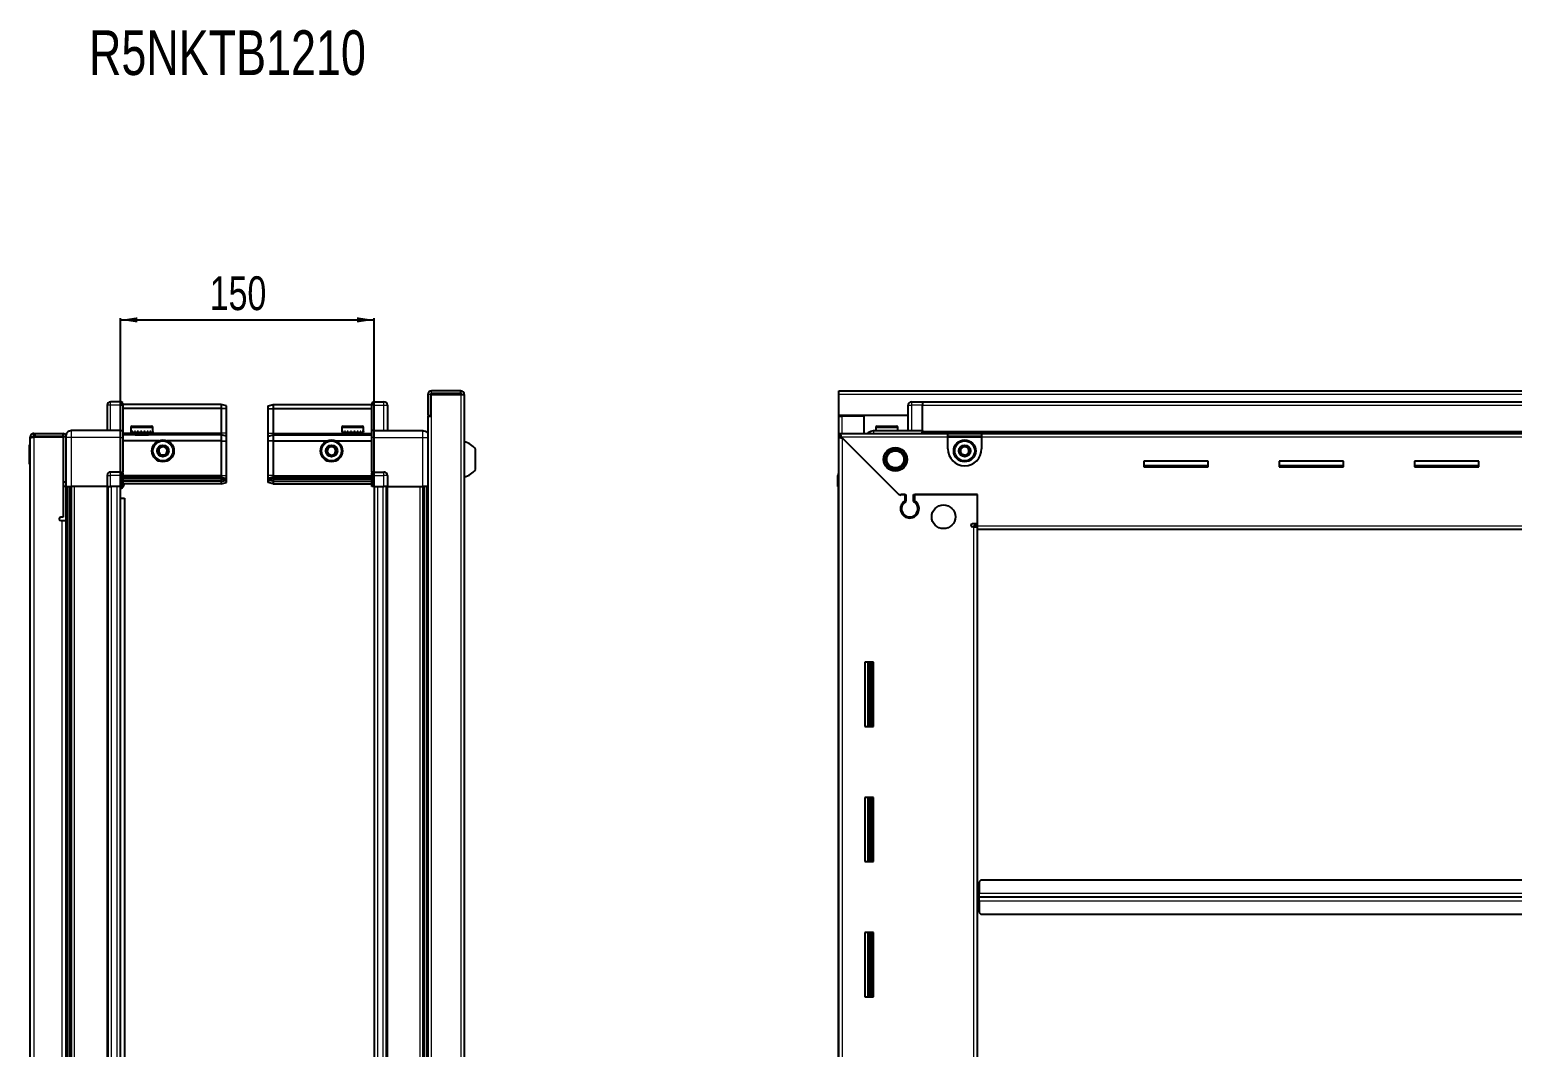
# Model space of a CAD drawing. Header units: millimetres. Extents: x 1315 to 4597, y 105 to 1890.
# Drawn here: x 2843 to 3720, y 1287 to 1890 of the extents above; entities that cross this region are included whole.
import ezdxf

# ---------------------------------------------------------------- set-up
doc = ezdxf.new("R2010")
doc.units = ezdxf.units.MM
doc.layers.add('FORMAT', color=7, linetype='Continuous')
doc.styles.add('SLDTEXTSTYLE0', font='TXT', dxfattribs={"width": 0.75})
doc.dimstyles.new('SLDDIMSTYLE0', dxfattribs={"dimtxt": 20, "dimasz": 10, "dimexe": 0, "dimexo": 0.0625, "dimgap": 5, "dimtad": 2, "dimdec": 1, "dimrnd": 1e-09, "dimzin": 12, "dimdsep": 46, "dimtxsty": 'SLDTEXTSTYLE0', "dimsah": 1, "dimcen": 0.09, "dimadec": 0, "dimazin": 3, "dimtfac": 1, "dimtofl": 0, "dimtmove": 0, "dimatfit": 3, "dimfxl": 0, "dimfrac": 2, "dimtolj": 1, "dimtzin": 12, "dimarcsym": 0})

# ---------------------------------------------------------------- blocks, each defined once
blk = doc.blocks.new('_D_6')
at = {"layer": 'FORMAT'}
for p, q in [((2896.98, 1619.33), (2896.98, 1718.82)), ((3046.98, 1619.33), (3046.98, 1718.82)), ((2896.98, 1717.82), (3046.98, 1717.82))]:
    blk.add_line(p, q, dxfattribs=at)
for points in [[(2896.98, 1717.82), (2906.98, 1716.28), (2906.98, 1719.36)], [(3046.98, 1717.82), (3036.98, 1719.36), (3036.98, 1716.28)]]:
    blk.add_solid(points, dxfattribs=at)
at = {"layer": 'FORMAT', "insert": (2949.81, 1743.6), "char_height": 20, "attachment_point": 1, "style": 'SLDTEXTSTYLE0'}
blk.add_mtext('150', dxfattribs=at)

msp = doc.modelspace()

# ---------------------------------------------------------------- linework, layer by layer
at = {"color": 7, "linetype": 'Continuous', "lineweight": 25}
for p, q in [((3098.23, 1675.82), (3080.93, 1675.82)), ((3098.23, 1674.32), (3098.23, 1675.82)), ((3321.73, 1675.82), (4520.73, 1675.82)), ((3321.73, 1673.72), (3321.73, 1675.82)), ((2889.13, 1667.32), (2889.13, 1652.32)), ((2897.13, 1669.32), (2891.13, 1669.32)), ((2897.13, 1669.32), (2897.46, 1669.32)), ((2897.13, 1669.32), (2897.13, 1667.32)), ((2897.13, 1652.52), (2897.13, 1667.32)), ((2897.13, 1652.52), (2897.13, 1667.32)), ((2898.33, 1668.82), (2897.46, 1669.32)), ((2898.33, 1667.32), (2898.33, 1668.82)), ((2956.63, 1667.82), (2898.33, 1667.82)), ((2898.33, 1667.32), (2898.33, 1652.52)), ((2956.63, 1667.82), (2956.63, 1665.32)), ((2959.63, 1667.02), (2956.63, 1667.82)), ((2959.63, 1665.17), (2959.63, 1667.02)), ((2984.33, 1667.02), (2987.33, 1667.82)), ((2984.33, 1665.17), (2984.33, 1667.02)), ((2987.33, 1667.82), (2987.33, 1665.32)), ((2987.33, 1667.82), (3045.63, 1667.82)), ((3046.49, 1669.32), (3045.63, 1668.82)), ((3046.49, 1669.32), (3045.63, 1668.82)), ((3045.63, 1668.82), (3045.63, 1667.32)), ((3045.63, 1652.52), (3045.63, 1667.32)), ((3046.83, 1669.32), (3046.49, 1669.32)), ((3046.83, 1669.32), (3046.49, 1669.32)), ((3046.83, 1667.32), (3046.83, 1669.32)), ((3046.83, 1669.32), (3046.83, 1669.32)), ((3046.83, 1669.32), (3052.83, 1669.32)), ((3046.83, 1667.32), (3046.83, 1652.52)), ((3054.83, 1667.32), (3054.83, 1652.32)), ((3078.83, 1673.72), (3078.83, 1661.32)), ((3080.33, 1673.72), (3080.33, 1661.32)), ((3080.83, 1660.82), (3080.83, 1673.72)), ((3080.83, 1673.72), (3098.23, 1673.72)), ((3098.23, 1674.32), (3080.93, 1674.32)), ((3098.23, 1673.72), (3100.33, 1673.72)), ((3100.33, 1673.72), (3100.33, 678.92)), ((3321.73, 1661.32), (3321.73, 1673.72)), ((3362.73, 1652.32), (3362.73, 1667.32)), ((3363.41, 1668.82), (3363.41, 1668.82)), ((3364.73, 1669.32), (3371.23, 1669.32)), ((3364.73, 1669.32), (3371.23, 1669.32)), ((3371.23, 1669.32), (3371.23, 1669.32)), ((3371.23, 1669.32), (3371.23, 1669.32)), ((3371.23, 1669.32), (3371.23, 1667.32)), ((4471.23, 1669.17), (3371.23, 1669.17)), ((3371.23, 1652.32), (3371.23, 1667.32)), ((2956.63, 1665.32), (2898.33, 1665.32)), ((2956.63, 1665.32), (2956.63, 1650.82)), ((2959.63, 1665.17), (2956.63, 1665.32)), ((2959.63, 1650.82), (2959.63, 1665.17)), ((2984.33, 1665.17), (2987.33, 1665.32)), ((2984.33, 1650.82), (2984.33, 1665.17)), ((2987.33, 1665.32), (2987.33, 1650.82)), ((2987.33, 1665.32), (3045.63, 1665.32)), ((3078.73, 1660.82), (3078.73, 691.82)), ((3078.73, 1660.82), (3080.83, 1660.82)), ((3078.83, 1661.32), (3080.33, 1661.32)), ((3362.73, 1661.32), (3321.73, 1661.32)), ((3321.73, 1660.82), (3321.73, 1661.32)), ((3321.73, 1650.57), (3321.73, 1660.82)), ((3321.73, 1660.82), (3323.83, 1660.82)), ((3323.23, 1660.82), (3323.23, 1661.32)), ((3336.73, 1660.82), (3323.83, 1660.82)), ((3336.73, 1650.57), (3336.73, 1660.82)), ((2845.13, 1648.47), (2843.63, 1648.47)), ((2843.63, 1647.97), (2843.63, 1648.47)), ((2845.73, 1649.07), (2845.73, 1650.57)), ((2845.73, 1650.57), (2846.63, 1650.57)), ((2845.73, 1649.07), (2846.63, 1649.07)), ((2845.73, 1648.57), (2863.13, 1648.57)), ((2846.63, 1649.07), (2846.63, 1650.57)), ((2846.63, 1650.57), (2863.13, 1650.57)), ((2846.63, 1649.07), (2863.13, 1649.07)), ((2863.13, 1649.07), (2863.13, 1650.57)), ((2864.63, 1648.57), (2863.13, 1648.57)), ((2863.13, 1648.57), (2863.13, 1601.07)), ((2864.63, 1648.32), (2864.63, 1619.32)), ((2897.13, 1652.32), (2868.13, 1652.32)), ((2897.13, 1652.32), (2897.13, 1652.52)), ((2897.13, 1652.32), (2898.33, 1652.32)), ((2897.13, 1648.32), (2897.13, 1652.32)), ((2897.13, 1628.02), (2897.13, 1648.32)), ((2898.33, 1652.52), (2898.33, 1652.32)), ((2898.33, 1652.32), (2898.33, 1648.32)), ((2956.63, 1649.82), (2898.33, 1649.82)), ((2898.33, 1648.32), (2898.33, 1628.02)), ((2903.13, 1654.22), (2903.13, 1651.82)), ((2903.13, 1651.82), (2903.13, 1651.32)), ((2903.13, 1651.32), (2903.26, 1651.32)), ((2903.45, 1651.82), (2903.26, 1651.82)), ((2903.26, 1651.82), (2903.26, 1651.32)), ((2903.26, 1651.32), (2903.45, 1651.32)), ((2903.45, 1651.82), (2903.45, 1651.32)), ((2903.45, 1651.32), (2903.98, 1651.32)), ((2903.93, 1655.02), (2911.09, 1655.02)), ((2904.38, 1651.82), (2903.98, 1651.82)), ((2903.98, 1651.82), (2903.98, 1651.32)), ((2903.98, 1651.32), (2904.38, 1651.32)), ((2904.38, 1651.82), (2904.38, 1651.32)), ((2904.38, 1651.32), (2905.25, 1651.32)), ((2905.23, 1651.32), (2905.23, 1651.22)), ((2905.23, 1651.22), (2914.03, 1651.22)), ((2905.82, 1651.82), (2905.25, 1651.82)), ((2905.25, 1651.82), (2905.25, 1651.32)), ((2905.25, 1651.32), (2905.82, 1651.32)), ((2905.63, 1650.82), (2906.32, 1650.34)), ((2905.63, 1650.82), (2910.66, 1650.82)), ((2906.32, 1650.34), (2905.63, 1649.86)), ((2905.63, 1649.86), (2905.63, 1649.82)), ((2905.63, 1649.86), (2910.66, 1649.86)), ((2905.82, 1651.82), (2905.82, 1651.32)), ((2905.82, 1651.32), (2906.95, 1651.32)), ((2906.32, 1650.34), (2910.48, 1650.34)), ((2907.64, 1651.82), (2906.95, 1651.82)), ((2906.95, 1651.82), (2906.95, 1651.32)), ((2906.95, 1651.32), (2907.64, 1651.32)), ((2907.64, 1651.82), (2907.64, 1651.32)), ((2907.64, 1651.32), (2908.91, 1651.32)), ((2909.65, 1651.82), (2908.91, 1651.82)), ((2908.91, 1651.82), (2908.91, 1651.32)), ((2908.91, 1651.32), (2909.14, 1651.32)), ((2909.14, 1651.82), (2909.14, 1651.32)), ((2909.64, 1651.82), (2909.64, 1651.32)), ((2909.64, 1651.32), (2909.65, 1651.32)), ((2909.65, 1651.82), (2909.65, 1651.32)), ((2909.65, 1651.32), (2910.94, 1651.32)), ((2910.48, 1650.34), (2912.94, 1650.34)), ((2910.66, 1650.82), (2913.63, 1650.82)), ((2910.66, 1649.86), (2913.63, 1649.86)), ((2911.65, 1651.82), (2910.94, 1651.82)), ((2910.94, 1651.82), (2910.94, 1651.32)), ((2911, 1651.82), (2911, 1651.32)), ((2911, 1651.32), (2911.65, 1651.32)), ((2911.09, 1655.02), (2915.33, 1655.02)), ((2911.65, 1651.82), (2911.65, 1651.32)), ((2911.65, 1651.32), (2912.84, 1651.32)), ((2913.46, 1651.82), (2912.84, 1651.82)), ((2912.84, 1651.82), (2912.84, 1651.32)), ((2912.84, 1651.32), (2913.46, 1651.32)), ((2912.94, 1650.34), (2913.63, 1650.82)), ((2913.63, 1649.86), (2912.94, 1650.34)), ((2913.46, 1651.82), (2913.46, 1651.32)), ((2913.46, 1651.32), (2914.43, 1651.32)), ((2913.63, 1649.82), (2913.63, 1649.86)), ((2914.03, 1651.22), (2914.03, 1651.32)), ((2914.9, 1651.82), (2914.43, 1651.82)), ((2914.43, 1651.82), (2914.43, 1651.32)), ((2914.43, 1651.32), (2914.9, 1651.32)), ((2914.9, 1651.82), (2914.9, 1651.32)), ((2914.9, 1651.32), (2915.55, 1651.32)), ((2915.82, 1651.82), (2915.55, 1651.82)), ((2915.55, 1651.82), (2915.55, 1651.32)), ((2915.55, 1651.32), (2915.82, 1651.32)), ((2915.82, 1651.82), (2915.82, 1651.32)), ((2915.82, 1651.32), (2916.09, 1651.32)), ((2916.13, 1651.82), (2916.09, 1651.82)), ((2916.09, 1651.82), (2916.09, 1651.32)), ((2916.09, 1651.32), (2916.13, 1651.32)), ((2916.13, 1651.82), (2916.13, 1654.22)), ((2916.13, 1651.82), (2916.13, 1651.32)), ((2956.63, 1650.82), (2956.63, 1649.82)), ((2956.63, 1649.82), (2956.63, 1646.32)), ((2959.63, 1649.02), (2956.63, 1649.82)), ((2959.63, 1649.02), (2959.63, 1650.82)), ((2959.63, 1645.99), (2959.63, 1649.02)), ((2984.33, 1649.02), (2984.33, 1650.82)), ((2984.33, 1649.02), (2987.33, 1649.82)), ((2984.33, 1645.99), (2984.33, 1649.02)), ((2987.33, 1650.82), (2987.33, 1649.82)), ((2987.33, 1649.82), (2987.33, 1646.32)), ((2987.33, 1649.82), (3045.63, 1649.82)), ((3027.83, 1654.22), (3027.83, 1651.32)), ((3027.83, 1651.32), (3027.86, 1651.32)), ((3027.98, 1651.82), (3027.86, 1651.82)), ((3027.86, 1651.82), (3027.86, 1651.32)), ((3027.86, 1651.32), (3027.98, 1651.32)), ((3027.98, 1651.82), (3027.98, 1651.32)), ((3027.98, 1651.32), (3028.39, 1651.32)), ((3028.73, 1651.82), (3028.39, 1651.82)), ((3028.39, 1651.82), (3028.39, 1651.32)), ((3028.39, 1651.32), (3028.73, 1651.32)), ((3028.63, 1655.02), (3040.03, 1655.02)), ((3028.73, 1651.82), (3028.73, 1651.32)), ((3028.73, 1651.32), (3029.51, 1651.32)), ((3030.03, 1651.82), (3029.51, 1651.82)), ((3029.51, 1651.82), (3029.51, 1651.32)), ((3029.51, 1651.32), (3030.03, 1651.32)), ((3029.93, 1651.32), (3029.93, 1651.22)), ((3029.93, 1651.22), (3038.73, 1651.22)), ((3030.03, 1651.82), (3030.03, 1651.32)), ((3030.03, 1651.32), (3031.09, 1651.32)), ((3030.33, 1650.82), (3031.02, 1650.34)), ((3030.33, 1650.82), (3038.33, 1650.82)), ((3031.02, 1650.34), (3030.33, 1649.86)), ((3030.33, 1649.86), (3030.33, 1649.82)), ((3030.33, 1649.86), (3038.33, 1649.86)), ((3031.02, 1650.34), (3037.64, 1650.34)), ((3031.75, 1651.82), (3031.09, 1651.82)), ((3031.09, 1651.82), (3031.09, 1651.32)), ((3031.09, 1651.32), (3031.75, 1651.32)), ((3031.75, 1651.82), (3031.75, 1651.32)), ((3031.75, 1651.32), (3032.99, 1651.32)), ((3033.72, 1651.82), (3032.99, 1651.82)), ((3032.99, 1651.82), (3032.99, 1651.32)), ((3032.99, 1651.32), (3033.42, 1651.32)), ((3033.42, 1651.82), (3033.42, 1651.32)), ((3033.72, 1651.82), (3033.72, 1651.32)), ((3033.72, 1651.32), (3035.02, 1651.32)), ((3035.75, 1651.82), (3035.02, 1651.82)), ((3035.02, 1651.82), (3035.02, 1651.32)), ((3035.29, 1651.82), (3035.29, 1651.32)), ((3035.29, 1651.32), (3035.75, 1651.32)), ((3035.75, 1651.82), (3035.75, 1651.32)), ((3035.75, 1651.32), (3036.98, 1651.32)), ((3037.64, 1651.82), (3036.98, 1651.82)), ((3036.98, 1651.82), (3036.98, 1651.32)), ((3036.98, 1651.32), (3037.64, 1651.32)), ((3037.64, 1651.82), (3037.64, 1651.32)), ((3037.64, 1651.32), (3038.69, 1651.32)), ((3037.64, 1650.34), (3038.33, 1650.82)), ((3038.33, 1649.86), (3037.64, 1650.34)), ((3038.33, 1649.82), (3038.33, 1649.86)), ((3039.21, 1651.82), (3038.69, 1651.82)), ((3038.69, 1651.82), (3038.69, 1651.32)), ((3038.69, 1651.32), (3039.21, 1651.32)), ((3038.73, 1651.22), (3038.73, 1651.32)), ((3039.21, 1651.82), (3039.21, 1651.32)), ((3039.21, 1651.32), (3039.96, 1651.32)), ((3040.29, 1651.82), (3039.96, 1651.82)), ((3039.96, 1651.82), (3039.96, 1651.32)), ((3039.96, 1651.32), (3040.29, 1651.32)), ((3040.29, 1651.82), (3040.29, 1651.32)), ((3040.29, 1651.32), (3040.69, 1651.32)), ((3040.8, 1651.82), (3040.69, 1651.82)), ((3040.69, 1651.82), (3040.69, 1651.32)), ((3040.69, 1651.32), (3040.8, 1651.32)), ((3040.8, 1651.82), (3040.8, 1651.32)), ((3040.8, 1651.32), (3040.83, 1651.32)), ((3040.83, 1651.32), (3040.83, 1654.22)), ((3045.63, 1652.32), (3045.63, 1652.52)), ((3046.83, 1652.32), (3045.63, 1652.32)), ((3045.63, 1648.32), (3045.63, 1652.32)), ((3045.63, 1628.02), (3045.63, 1648.32)), ((3046.83, 1652.52), (3046.83, 1652.32)), ((3046.83, 1652.32), (3046.83, 1648.32)), ((3046.83, 1652.32), (3075.83, 1652.32)), ((3046.83, 1648.32), (3046.83, 1628.02)), ((3321.73, 1649.07), (3321.73, 1650.57)), ((3321.73, 1650.57), (3322.73, 1650.57)), ((3321.73, 1648.57), (3321.73, 1649.07)), ((3321.73, 1649.07), (3322.73, 1649.07)), ((3321.73, 704.07), (3321.73, 1648.57)), ((3323.23, 1648.57), (3321.73, 1648.57)), ((3322.73, 1649.07), (3322.73, 1650.57)), ((3322.73, 1650.57), (3386.23, 1650.57)), ((3323.33, 1648.47), (3357.23, 1614.57)), ((3342.23, 1652.32), (3371.23, 1652.32)), ((3343.73, 1654.22), (3343.73, 1652.32)), ((3344.53, 1655.02), (3355.93, 1655.02)), ((3356.73, 1652.32), (3356.73, 1654.22)), ((3371.16, 1650.57), (3371.23, 1652.29)), ((3371.23, 1652.32), (3371.23, 1651.82)), ((3371.23, 1651.17), (4471.23, 1651.17)), ((3386.23, 1648.47), (3386.23, 1650.57)), ((3386.23, 1650.57), (3406.23, 1650.57)), ((3386.23, 1649.07), (3406.23, 1649.07)), ((3386.23, 1641.57), (3386.23, 1648.47)), ((3406.23, 1650.57), (4436.23, 1650.57)), ((3406.23, 1650.57), (3406.23, 1648.47)), ((3406.23, 1648.47), (3406.23, 1641.57)), ((2843.63, 1643.96), (2843.33, 1643.96)), ((2843.33, 1632.39), (2843.33, 1643.96)), ((2843.63, 704.67), (2843.63, 1647.97)), ((2919.63, 1646.32), (2898.33, 1646.32)), ((2956.63, 1646.32), (2924.63, 1646.32)), ((2956.63, 1646.32), (2956.63, 1625.82)), ((2956.63, 1646.32), (2959.63, 1645.99)), ((2959.63, 1625.82), (2959.63, 1645.99)), ((2987.33, 1646.32), (2984.33, 1645.99)), ((2984.33, 1625.82), (2984.33, 1645.99)), ((2987.33, 1646.32), (2987.33, 1625.82)), ((2987.33, 1646.32), (3019.33, 1646.32)), ((3024.33, 1646.32), (3045.63, 1646.32)), ((3106.93, 1629.32), (3106.93, 1641.32)), ((3357.93, 1613.87), (3323.83, 1647.97)), ((2843.33, 1632.39), (2843.63, 1632.39)), ((3540.23, 1634.32), (3502.23, 1634.32)), ((3502.23, 1634.32), (3502.23, 1630.82)), ((3540.23, 1631.57), (3502.23, 1631.57)), ((3502.23, 1630.82), (3540.23, 1630.82)), ((3540.23, 1630.82), (3540.23, 1634.32)), ((3620.23, 1634.32), (3582.23, 1634.32)), ((3582.23, 1634.32), (3582.23, 1630.82)), ((3620.23, 1631.57), (3582.23, 1631.57)), ((3582.23, 1630.82), (3620.23, 1630.82)), ((3620.23, 1630.82), (3620.23, 1634.32)), ((3700.23, 1634.32), (3662.23, 1634.32)), ((3662.23, 1634.32), (3662.23, 1630.82)), ((3700.23, 1631.57), (3662.23, 1631.57)), ((3662.23, 1630.82), (3700.23, 1630.82)), ((3700.23, 1630.82), (3700.23, 1634.32)), ((2863.13, 1622.07), (2864.63, 1622.07)), ((2889.13, 1625.82), (2889.13, 1619.32)), ((2897.13, 1627.82), (2891.13, 1627.82)), ((2897.13, 1627.82), (2897.13, 1628.02)), ((2897.13, 1627.82), (2897.13, 1625.82)), ((2897.13, 1627.82), (2898.33, 1627.82)), ((2897.13, 1619.32), (2897.13, 1625.82)), ((2897.13, 1619.32), (2897.13, 1625.82)), ((2897.46, 1619.32), (2897.46, 1625.82)), ((2898.33, 1628.02), (2898.33, 1627.82)), ((2898.33, 1627.15), (2898.33, 1627.82)), ((2898.33, 1627.15), (2898.33, 1619.32)), ((2956.63, 1624.82), (2898.33, 1624.82)), ((2956.63, 1623.82), (2898.33, 1623.82)), ((2956.63, 1622.32), (2898.33, 1622.32)), ((2956.63, 1625.82), (2956.63, 1624.82)), ((2956.63, 1624.82), (2956.63, 1623.82)), ((2956.63, 1624.82), (2959.63, 1624.02)), ((2956.63, 1623.82), (2956.63, 1622.32)), ((2956.63, 1623.82), (2959.63, 1623.28)), ((2956.63, 1622.32), (2959.63, 1622.78)), ((2956.63, 1622.32), (2956.63, 1620.82)), ((2959.63, 1624.02), (2959.63, 1625.82)), ((2959.63, 1623.28), (2959.63, 1624.02)), ((2959.63, 1622.78), (2959.63, 1623.28)), ((2959.63, 1621.63), (2959.63, 1622.78)), ((2984.33, 1624.02), (2984.33, 1625.82)), ((2987.33, 1624.82), (2984.33, 1624.02)), ((2984.33, 1623.28), (2984.33, 1624.02)), ((2987.33, 1623.82), (2984.33, 1623.28)), ((2984.33, 1622.78), (2984.33, 1623.28)), ((2984.33, 1621.63), (2984.33, 1622.78)), ((2987.33, 1622.32), (2984.33, 1622.78)), ((2987.33, 1625.82), (2987.33, 1624.82)), ((2987.33, 1624.82), (2987.33, 1623.82)), ((2987.33, 1624.82), (3045.63, 1624.82)), ((2987.33, 1623.82), (3045.63, 1623.82)), ((2987.33, 1623.82), (2987.33, 1622.32)), ((2987.33, 1622.32), (2987.33, 1620.82)), ((2987.33, 1622.32), (3045.63, 1622.32)), ((3045.63, 1627.82), (3045.63, 1628.02)), ((3046.83, 1627.82), (3045.63, 1627.82)), ((3045.63, 1627.82), (3045.63, 1627.15)), ((3045.63, 1619.32), (3045.63, 1627.15)), ((3046.49, 1625.82), (3046.49, 1619.32)), ((3046.83, 1628.02), (3046.83, 1627.82)), ((3046.83, 1625.82), (3046.83, 1627.82)), ((3046.83, 1627.82), (3052.83, 1627.82)), ((3046.83, 1625.82), (3046.83, 1627.82)), ((3046.83, 1625.82), (3046.83, 1619.32)), ((3054.83, 1625.82), (3054.83, 1619.32)), ((3321.23, 1625.82), (3321.23, 1619.32)), ((3321.23, 1619.32), (3321.23, 1625.82)), ((2864.63, 1619.32), (2863.13, 1619.32)), ((2865.28, 733.32), (2865.28, 1619.32)), ((2867.07, 1619.32), (2867.07, 733.32)), ((2867.1, 1619.32), (2867.1, 733.32)), ((2889.13, 1619.32), (2868.13, 1619.32)), ((2889.13, 1619.32), (2891.13, 1619.32)), ((2889.78, 733.32), (2889.78, 1619.32)), ((2897.13, 1619.32), (2891.13, 1619.32)), ((2896.98, 733.32), (2896.98, 1619.32)), ((2897.13, 1619.32), (2897.46, 1619.32)), ((2897.13, 1619.32), (2897.13, 1619.32)), ((2898.33, 1619.32), (2897.46, 1619.32)), ((2897.46, 1619.32), (2897.46, 1619.32)), ((2956.63, 1620.82), (2898.33, 1620.82)), ((2956.63, 1620.82), (2959.63, 1621.63)), ((2987.33, 1620.82), (2984.33, 1621.63)), ((2987.33, 1620.82), (3045.63, 1620.82)), ((3046.49, 1619.32), (3045.63, 1619.32)), ((3046.83, 1619.32), (3046.49, 1619.32)), ((3046.83, 1619.32), (3052.83, 1619.32)), ((3046.98, 1619.32), (3046.98, 733.32)), ((3054.83, 1619.32), (3052.83, 1619.32)), ((3054.18, 1619.32), (3054.18, 733.32)), ((3054.83, 1619.32), (3075.83, 1619.32)), ((3076.85, 733.32), (3076.85, 1619.32)), ((3076.88, 733.32), (3076.88, 1619.32)), ((3078.68, 1619.32), (3078.68, 733.32)), ((3321.23, 1619.32), (3321.23, 1619.32)), ((3321.73, 1619.32), (3321.23, 1619.32)), ((3321.38, 1619.32), (3321.38, 733.32)), ((3357.23, 1614.57), (3361.43, 1614.57)), ((3358.63, 1614.57), (3357.93, 1613.87)), ((3360.73, 1614.57), (3358.63, 1614.57)), ((3360.73, 1614.57), (3360.73, 1610.68)), ((3361.43, 1614.57), (3361.43, 1610.29)), ((3366.03, 1614.57), (3403.73, 1614.57)), ((3366.03, 1610.29), (3366.03, 1614.57)), ((3366.73, 1610.68), (3366.73, 1614.57)), ((3403.73, 1614.57), (3366.73, 1614.57)), ((3403.73, 1595.92), (3403.73, 1614.57)), ((3403.73, 1597.32), (3403.73, 1614.57)), ((2896.98, 1612.32), (2899.48, 1612.32)), ((2899.48, 1612.32), (2899.48, 738.82)), ((2863.13, 1601.07), (2861.78, 1601.07)), ((2861.78, 1599.07), (2862.53, 1599.07)), ((2862.53, 1599.07), (2864.63, 1599.07)), ((2864.63, 1599.07), (2864.63, 753.57)), ((3361.73, 1601.71), (3361.73, 1600.95)), ((3400.88, 1597.32), (3403.73, 1597.32)), ((3403.73, 1596.32), (3401.73, 1596.32)), ((3401.73, 1596.32), (3401.73, 1595.32)), ((3403.73, 1593.82), (3403.73, 1595.92)), ((3401.63, 1595.32), (3400.88, 1595.32)), ((3401.63, 1595.32), (3403.73, 1595.32)), ((4438.73, 1593.82), (3403.73, 1593.82)), ((3403.73, 758.82), (3403.73, 1593.82)), ((3342.23, 1515.32), (3337.23, 1515.32)), ((3337.23, 1515.32), (3337.23, 1477.32)), ((3339.38, 1477.32), (3339.38, 1515.32)), ((3341.17, 1477.32), (3341.17, 1515.32)), ((3341.21, 1477.32), (3341.21, 1515.32)), ((3342.23, 1477.32), (3342.23, 1515.32)), ((3337.23, 1477.32), (3342.23, 1477.32)), ((3342.23, 1435.32), (3337.23, 1435.32)), ((3337.23, 1435.32), (3337.23, 1397.32)), ((3339.38, 1397.32), (3339.38, 1435.32)), ((3341.17, 1397.32), (3341.17, 1435.32)), ((3341.21, 1397.32), (3341.21, 1435.32)), ((3342.23, 1397.32), (3342.23, 1435.32)), ((3337.23, 1397.32), (3342.23, 1397.32)), ((3405.73, 1386.32), (3404.73, 1385.32)), ((3404.73, 1385.32), (3404.73, 1378.42)), ((4436.73, 1386.32), (3405.73, 1386.32)), ((3404.73, 1379.17), (3404.48, 1379.17)), ((3404.48, 1379.17), (3404.48, 1376.32)), ((3404.73, 1376.32), (3404.73, 1378.42)), ((3404.48, 1376.32), (3403.73, 1376.32)), ((3404.48, 1376.32), (3404.48, 1373.47)), ((3404.48, 1373.47), (3404.73, 1373.47)), ((3404.73, 1374.22), (3404.73, 1376.32)), ((4437.73, 1376.32), (3404.73, 1376.32)), ((3404.73, 1374.22), (3404.73, 1367.32)), ((3404.73, 1367.32), (3405.73, 1366.32)), ((3405.73, 1366.32), (4436.73, 1366.32)), ((3342.23, 1355.32), (3337.23, 1355.32)), ((3337.23, 1355.32), (3337.23, 1317.32)), ((3339.38, 1317.32), (3339.38, 1355.32)), ((3341.17, 1317.32), (3341.17, 1355.32)), ((3341.21, 1317.32), (3341.21, 1355.32)), ((3342.23, 1317.32), (3342.23, 1355.32)), ((3337.23, 1317.32), (3342.23, 1317.32))]:
    msp.add_line(p, q, dxfattribs=at)
at = {"color": 8, "linetype": 'Continuous', "lineweight": 18}
for p, q in [((3080.93, 1674.32), (3080.93, 1675.82)), ((2891.13, 1667.32), (2889.13, 1667.32)), ((2891.13, 1667.32), (2891.13, 1669.32)), ((2891.13, 1652.32), (2891.13, 1667.32)), ((2897.13, 1667.32), (2891.13, 1667.32)), ((2897.13, 1667.32), (2898.33, 1667.32)), ((3046.83, 1667.32), (3045.63, 1667.32)), ((3046.83, 1667.32), (3052.83, 1667.32)), ((3052.83, 1667.32), (3052.83, 1669.32)), ((3052.83, 1652.32), (3052.83, 1667.32)), ((3052.83, 1667.32), (3054.83, 1667.32)), ((3080.33, 1673.72), (3078.83, 1673.72)), ((3098.23, 1673.72), (3098.23, 678.92)), ((4520.73, 1673.72), (3321.73, 1673.72)), ((3362.73, 1667.32), (3364.73, 1667.32)), ((3364.73, 1669.32), (3364.73, 1667.32)), ((3364.73, 1667.32), (3364.73, 1652.32)), ((3371.23, 1667.32), (3364.73, 1667.32)), ((4471.23, 1667.17), (3371.23, 1667.17)), ((3080.83, 1660.82), (3080.83, 691.82)), ((3323.83, 1660.82), (3323.83, 1661.32)), ((3323.83, 1650.57), (3323.83, 1660.82)), ((2845.73, 1648.57), (2845.73, 704.07)), ((2868.13, 1619.32), (2868.13, 1648.32)), ((2897.13, 1648.32), (2868.13, 1648.32)), ((2897.13, 1652.52), (2898.33, 1652.52)), ((2897.13, 1648.32), (2898.33, 1648.32)), ((2905.63, 1650.82), (2898.33, 1650.82)), ((2903.13, 1654.22), (2911.3, 1654.22)), ((2911.3, 1654.22), (2916.13, 1654.22)), ((2956.63, 1650.82), (2913.63, 1650.82)), ((2959.63, 1650.82), (2956.63, 1650.82)), ((2984.33, 1650.82), (2987.33, 1650.82)), ((2987.33, 1650.82), (3030.33, 1650.82)), ((3027.83, 1654.22), (3040.83, 1654.22)), ((3038.33, 1650.82), (3045.63, 1650.82)), ((3045.63, 1652.52), (3046.83, 1652.52)), ((3046.83, 1648.32), (3045.63, 1648.32)), ((3046.83, 1648.32), (3075.83, 1648.32)), ((3075.83, 1619.32), (3075.83, 1648.32)), ((3386.23, 1648.47), (3323.33, 1648.47)), ((3343.73, 1654.22), (3356.73, 1654.22)), ((4471.23, 1651.82), (3371.23, 1651.82)), ((4471.23, 1650.59), (3371.23, 1650.59)), ((3386.23, 1648.47), (3406.23, 1648.47)), ((4436.23, 1648.47), (3406.23, 1648.47)), ((3323.83, 1647.97), (3323.83, 704.67)), ((2889.13, 1625.82), (2891.13, 1625.82)), ((2891.13, 1625.82), (2891.13, 1627.82)), ((2891.13, 1619.32), (2891.13, 1625.82)), ((2897.13, 1625.82), (2891.13, 1625.82)), ((2897.13, 1628.02), (2898.33, 1628.02)), ((2897.13, 1625.82), (2897.46, 1625.82)), ((2956.63, 1625.82), (2898.33, 1625.82)), ((2956.63, 1625.82), (2959.63, 1625.82)), ((2987.33, 1625.82), (2984.33, 1625.82)), ((2987.33, 1625.82), (3045.63, 1625.82)), ((3045.63, 1628.02), (3046.83, 1628.02)), ((3046.83, 1625.82), (3046.49, 1625.82)), ((3046.83, 1625.82), (3052.83, 1625.82)), ((3052.83, 1625.82), (3052.83, 1627.82)), ((3052.83, 1619.32), (3052.83, 1625.82)), ((3054.83, 1625.82), (3052.83, 1625.82)), ((3321.73, 1625.82), (3321.23, 1625.82)), ((2864.63, 1599.07), (2864.63, 1619.32)), ((2865.86, 1619.32), (2865.86, 733.32)), ((2868.31, 733.32), (2868.31, 1619.32)), ((2869.72, 1619.32), (2869.72, 733.32)), ((2889.13, 733.32), (2889.13, 1619.32)), ((2891.78, 733.32), (2891.78, 1619.32)), ((2894.98, 733.32), (2894.98, 1619.32)), ((2897.13, 1619.32), (2897.46, 1619.32)), ((3048.98, 1619.32), (3048.98, 733.32)), ((3052.18, 1619.32), (3052.18, 733.32)), ((3054.83, 1619.32), (3054.83, 733.32)), ((3074.23, 733.32), (3074.23, 1619.32)), ((3075.64, 1619.32), (3075.64, 733.32)), ((3078.09, 733.32), (3078.09, 1619.32)), ((2862.53, 753.57), (2862.53, 1599.07)), ((3403.73, 1595.92), (4438.73, 1595.92)), ((3401.63, 757.32), (3401.63, 1595.32)), ((3338.73, 1515.32), (3338.73, 1477.32)), ((3339.97, 1515.32), (3339.97, 1477.32)), ((3338.73, 1435.32), (3338.73, 1397.32)), ((3339.97, 1435.32), (3339.97, 1397.32)), ((4437.73, 1378.42), (3404.73, 1378.42)), ((3404.73, 1374.22), (4437.73, 1374.22)), ((3338.73, 1355.32), (3338.73, 1317.32)), ((3339.97, 1355.32), (3339.97, 1317.32))]:
    msp.add_line(p, q, dxfattribs=at)
at = {"color": 7, "linetype": 'Continuous', "lineweight": 25}
for centre, radius in [((2922.13, 1640.32), 6.5), ((2922.13, 1640.32), 3.46), ((3021.83, 1640.32), 6.5), ((3021.83, 1640.32), 3.46), ((3355.23, 1635.32), 7), ((3355.23, 1635.32), 6.02), ((3355.23, 1635.32), 5.1), ((3396.23, 1640.32), 6.5), ((3396.23, 1640.32), 3.46), ((3383.73, 1601.32), 7)]:
    msp.add_circle(centre, radius, dxfattribs=at)
at = {"color": 8, "linetype": 'Continuous', "lineweight": 18}
for centre in [(2922.13, 1640.32), (3021.83, 1640.32), (3396.23, 1640.32)]:
    msp.add_circle(centre, 5.7, dxfattribs=at)
at = {"color": 7, "linetype": 'Continuous', "lineweight": 25}
for centre, radius, start, end in [((3080.93, 1673.72), 2.1, 90, 180), ((3098.23, 1673.72), 2.1, 0, 90), ((2891.13, 1667.32), 2, 90, 180), ((3052.83, 1667.32), 2, 0, 90), ((3080.93, 1673.72), 0.6, 90, 180), ((3098.23, 1673.72), 0.6, 0, 90), ((3364.73, 1667.32), 2, 90, 180), ((2845.63, 1648.07), 0.5, 90, 117.7907), ((2863.03, 1648.47), 0.6, 9.59407, 90), ((2863.03, 1648.47), 2.1, 32.2369, 87.2706), ((2903.93, 1654.22), 0.8, 90, 180), ((2905.23, 1650.82), 0.4, 0, 90), ((2914.03, 1650.82), 0.4, 90, 180), ((2915.33, 1654.22), 0.8, 0, 90), ((3028.63, 1654.22), 0.8, 90, 180), ((3029.93, 1650.82), 0.4, 0, 90), ((3038.73, 1650.82), 0.4, 90, 180), ((3040.03, 1654.22), 0.8, 0, 90), ((3344.53, 1654.22), 0.8, 90, 180), ((3355.93, 1654.22), 0.8, 0, 90), ((3362.53, 1652.52), 0.2, 270, 0), ((2922.13, 1640.32), 2.5, 161.00659, 221.00659), ((2922.13, 1640.32), 2.5, 101.00659, 161.00659), ((2922.13, 1640.32), 2.5, 41.00659, 101.00659), ((2922.13, 1640.32), 2.5, 281.00659, 341.00659), ((2922.13, 1640.32), 2.5, 341.00659, 41.00659), ((3021.83, 1640.32), 2.5, 120.74103, 180.74103), ((3021.83, 1640.32), 2.5, 180.74103, 240.74103), ((3021.83, 1640.32), 2.5, 60.74103, 120.74103), ((3021.83, 1640.32), 2.5, 0.74103, 60.74103), ((3021.83, 1640.32), 2.5, 300.74103, 0.74103), ((3097.3, 1634.3), 11.91, 36.1266, 75.29965), ((3396.23, 1641.57), 10, 180, 270), ((3396.23, 1640.32), 2.5, 134.01559, 194.01559), ((3396.23, 1640.32), 2.5, 194.01559, 254.01559), ((3396.23, 1640.32), 2.5, 74.01559, 134.01559), ((3396.23, 1641.57), 10, 270, 0), ((3396.23, 1640.32), 2.5, 14.01559, 74.01559), ((3396.23, 1640.32), 2.5, 314.01559, 14.01559), ((2922.13, 1640.32), 2.5, 221.00659, 281.00659), ((3021.83, 1640.32), 2.5, 240.74103, 300.74103), ((3396.23, 1640.32), 2.5, 254.01559, 314.01559), ((2891.13, 1625.82), 2, 90, 180), ((3052.83, 1625.82), 2, 0, 90), ((3097.3, 1636.35), 11.91, 284.70035, 323.8734), ((3323.23, 1625.82), 2, 138.57492, 180), ((3323.23, 1625.82), 2, 138.59038, 180), ((2894.48, 1621.97), 5, 300, 346.70293), ((3363.73, 1606.07), 5.5, 123.05573, 56.94427), ((3363.73, 1606.07), 4.8, 118.63099, 61.36901), ((2861.78, 1600.07), 1, 90, 270), ((3400.88, 1596.32), 1, 90, 270)]:
    msp.add_arc(centre, radius, start, end, dxfattribs=at)
for centre, start_param, end_param in [((2900.92, 1625.82), 2.418858, 3.141593), ((3043.03, 1625.82), 0, 0.722734)]:
    msp.add_ellipse(centre, major_axis=(3.46, 0), ratio=0.57735, start_param=start_param, end_param=end_param, dxfattribs=at)
for points, knots in [([(2845.73, 1650.57), (2845.47, 1650.55), (2844.98, 1650.49), (2844.34, 1650.1), (2843.87, 1649.54), (2843.65, 1648.96), (2843.63, 1648.6), (2843.63, 1648.47)], [0, 0, 0, 0, 0.230255, 0.448522, 0.666786, 0.88505, 1, 1, 1, 1]), ([(2843.63, 1647.97), (2843.65, 1648.02), (2843.71, 1648.11), (2844.1, 1648.24), (2844.66, 1648.37), (2845.24, 1648.48), (2845.6, 1648.55), (2845.73, 1648.57)], [0, 0, 0, 0, 0.230255, 0.448522, 0.666786, 0.88505, 1, 1, 1, 1]), ([(2868.13, 1652.32), (2867.69, 1652.28), (2867.01, 1652.2), (2866.19, 1651.77), (2865.63, 1651.32), (2865.18, 1650.76), (2864.75, 1649.94), (2864.67, 1649.26), (2864.63, 1648.82)], [0, 0, 0, 0, 0.239457, 0.368361, 0.5, 0.631639, 0.760543, 1, 1, 1, 1]), ([(2864.63, 1648.82), (2864.63, 1648.82), (2864.63, 1648.8), (2864.63, 1648.69), (2864.63, 1648.52), (2864.63, 1648.39), (2864.63, 1648.32)], [0, 0, 0, 0, 0.249394, 0.500333, 0.750167, 1, 1, 1, 1]), ([(3075.83, 1652.32), (3076.27, 1652.28), (3076.95, 1652.21), (3077.76, 1651.77), (3078.31, 1651.33), (3078.59, 1650.96), (3078.73, 1650.77)], [0, 0, 0, 0, 0.3842982, 0.5911726, 0.8024372, 1, 1, 1, 1]), ([(3321.73, 1648.57), (3321.76, 1648.53), (3321.81, 1648.44), (3322.2, 1648.3), (3322.76, 1648.17), (3323.34, 1648.06), (3323.71, 1648), (3323.83, 1647.97)], [0, 0, 0, 0, 0.230255, 0.448522, 0.666786, 0.88505, 1, 1, 1, 1]), ([(3323.33, 1648.47), (3323.29, 1648.73), (3323.2, 1649.22), (3323.06, 1649.86), (3322.93, 1650.33), (3322.82, 1650.55), (3322.76, 1650.57), (3322.73, 1650.57)], [0, 0, 0, 0, 0.230255, 0.448522, 0.666786, 0.88505, 1, 1, 1, 1]), ([(3339.02, 1650.57), (3339.14, 1650.77), (3339.52, 1651.42), (3340.68, 1652.13), (3341.71, 1652.26), (3342.23, 1652.32)], [0, 0, 0, 0, 0.1822499, 0.5911249, 1, 1, 1, 1]), ([(3371.23, 1652.32), (3371.23, 1652.29), (3371.23, 1652.21), (3371.23, 1651.59), (3371.23, 1651.01), (3371.23, 1650.62), (3371.23, 1650.59)], [0, 0, 0, 0, 0.324279, 0.648558, 0.972836, 1, 1, 1, 1]), ([(2919.29, 1639.77), (2919.46, 1640.26), (2919.78, 1641.17), (2920.09, 1642.08), (2920.23, 1642.5)], [0, 0, 0, 0, 0.534686, 1, 1, 1, 1]), ([(2921.19, 1637.59), (2920.96, 1637.85), (2920.42, 1638.48), (2919.77, 1639.23), (2919.38, 1639.68), (2919.29, 1639.77)], [0, 0, 0, 0, 0.362901, 0.866875, 1, 1, 1, 1]), ([(2920.23, 1642.5), (2920.74, 1642.6), (2921.69, 1642.78), (2922.63, 1642.97), (2923.07, 1643.05)], [0, 0, 0, 0, 0.534686, 1, 1, 1, 1]), ([(2923.07, 1643.05), (2923.15, 1642.96), (2923.54, 1642.51), (2924.19, 1641.76), (2924.73, 1641.13), (2924.96, 1640.87)], [0, 0, 0, 0, 0.133125, 0.637099, 1, 1, 1, 1]), ([(2924.96, 1640.87), (2924.79, 1640.39), (2924.48, 1639.47), (2924.17, 1638.57), (2924.02, 1638.14)], [0, 0, 0, 0, 0.534686, 1, 1, 1, 1]), ([(3019.31, 1641.73), (3019.75, 1642), (3020.58, 1642.49), (3021.41, 1642.98), (3021.79, 1643.21)], [0, 0, 0, 0, 0.534686, 1, 1, 1, 1]), ([(3019.35, 1638.85), (3019.34, 1638.97), (3019.34, 1639.57), (3019.32, 1640.57), (3019.31, 1641.39), (3019.31, 1641.73)], [0, 0, 0, 0, 0.133125, 0.637099, 1, 1, 1, 1]), ([(3021.79, 1643.21), (3022.24, 1642.96), (3023.08, 1642.49), (3023.92, 1642.02), (3024.31, 1641.8)], [0, 0, 0, 0, 0.534686, 1, 1, 1, 1]), ([(3024.31, 1641.8), (3024.31, 1641.45), (3024.32, 1640.63), (3024.34, 1639.64), (3024.34, 1639.04), (3024.35, 1638.91)], [0, 0, 0, 0, 0.3629006, 0.8668753, 1, 1, 1, 1]), ([(3393.46, 1641.12), (3393.83, 1641.48), (3394.52, 1642.15), (3395.21, 1642.81), (3395.53, 1643.12)], [0, 0, 0, 0, 0.534686, 1, 1, 1, 1]), ([(3394.16, 1638.32), (3394.07, 1638.65), (3393.87, 1639.45), (3393.63, 1640.42), (3393.49, 1641), (3393.46, 1641.12)], [0, 0, 0, 0, 0.362901, 0.866875, 1, 1, 1, 1]), ([(3395.53, 1643.12), (3396.03, 1642.98), (3396.96, 1642.72), (3397.88, 1642.45), (3398.31, 1642.33)], [0, 0, 0, 0, 0.5346859, 1, 1, 1, 1]), ([(3399.01, 1639.53), (3398.64, 1639.17), (3397.94, 1638.5), (3397.25, 1637.83), (3396.93, 1637.52)], [0, 0, 0, 0, 0.5346859, 1, 1, 1, 1]), ([(3398.31, 1642.33), (3398.34, 1642.21), (3398.48, 1641.63), (3398.72, 1640.66), (3398.92, 1639.86), (3399.01, 1639.53)], [0, 0, 0, 0, 0.133125, 0.637099, 1, 1, 1, 1]), ([(2924.02, 1638.14), (2923.51, 1638.05), (2922.57, 1637.86), (2921.63, 1637.68), (2921.19, 1637.59)], [0, 0, 0, 0, 0.534686, 1, 1, 1, 1]), ([(3021.86, 1637.44), (3021.41, 1637.69), (3020.57, 1638.16), (3019.74, 1638.63), (3019.35, 1638.85)], [0, 0, 0, 0, 0.534686, 1, 1, 1, 1]), ([(3024.35, 1638.91), (3023.9, 1638.65), (3023.07, 1638.16), (3022.25, 1637.67), (3021.86, 1637.44)], [0, 0, 0, 0, 0.534686, 1, 1, 1, 1]), ([(3396.93, 1637.52), (3396.44, 1637.66), (3395.51, 1637.93), (3394.59, 1638.19), (3394.16, 1638.32)], [0, 0, 0, 0, 0.534686, 1, 1, 1, 1]), ([(2864.63, 1619.32), (2864.67, 1619.32), (2864.74, 1619.32), (2865.35, 1619.32), (2866.23, 1619.32), (2867.22, 1619.32), (2867.87, 1619.32), (2868.13, 1619.32)], [0, 0, 0, 0, 0.214694, 0.429388, 0.644082, 0.858775, 1, 1, 1, 1]), ([(3078.68, 1619.32), (3078.64, 1619.32), (3078.42, 1619.32), (3077.7, 1619.32), (3076.74, 1619.32), (3076.09, 1619.32), (3075.83, 1619.32)], [0, 0, 0, 0, 0.071707, 0.420979, 0.770251, 1, 1, 1, 1])]:
    msp.add_open_spline(points, degree=3, knots=knots, dxfattribs=at)
for points in [[(2845.73, 1649.07), (2845.65, 1649.06), (2845.49, 1649.05), (2845.29, 1648.91), (2845.15, 1648.71), (2845.14, 1648.55), (2845.13, 1648.47)], [(3323.33, 1648.47), (3323.28, 1648.55), (3323.18, 1648.71), (3323.03, 1648.91), (3322.88, 1649.05), (3322.78, 1649.06), (3322.73, 1649.07)], [(3323.23, 1648.57), (3323.24, 1648.52), (3323.26, 1648.42), (3323.4, 1648.27), (3323.6, 1648.12), (3323.75, 1648.02), (3323.83, 1647.97)]]:
    msp.add_open_spline(points, degree=3, dxfattribs=at)
at = {"color": 8, "linetype": 'Continuous', "lineweight": 18}
for points, knots in [([(2868.13, 1648.32), (2867.69, 1648.32), (2867.01, 1648.32), (2866.19, 1648.32), (2865.63, 1648.32), (2865.18, 1648.32), (2864.75, 1648.32), (2864.67, 1648.32), (2864.63, 1648.32)], [0, 0, 0, 0, 0.239457, 0.368361, 0.5, 0.631639, 0.760543, 1, 1, 1, 1]), ([(3075.83, 1648.32), (3076.27, 1648.32), (3076.95, 1648.32), (3077.76, 1648.32), (3078.31, 1648.32), (3078.59, 1648.32), (3078.73, 1648.32)], [0, 0, 0, 0, 0.384298, 0.591173, 0.802437, 1, 1, 1, 1]), ([(3342.23, 1652.32), (3342.23, 1652.28), (3342.23, 1652.2), (3342.23, 1651.77), (3342.23, 1651.31), (3342.23, 1650.9), (3342.23, 1650.63), (3342.23, 1650.57)], [0, 0, 0, 0, 0.359753, 0.553414, 0.751185, 0.948956, 1, 1, 1, 1])]:
    msp.add_open_spline(points, degree=3, knots=knots, dxfattribs=at)
for points in [[(2868.13, 1648.32), (2868.13, 1648.85), (2868.13, 1649.9), (2868.13, 1651.22), (2868.13, 1652.14), (2868.13, 1652.26), (2868.13, 1652.32)], [(3075.83, 1648.32), (3075.83, 1648.85), (3075.83, 1649.9), (3075.83, 1651.22), (3075.83, 1652.14), (3075.83, 1652.26), (3075.83, 1652.32)]]:
    msp.add_open_spline(points, degree=3, dxfattribs=at)

# ---------------------------------------------------------------- texts
at = {"layer": 'FORMAT', "insert": (2878.43, 1889.14), "char_height": 26.458, "attachment_point": 1, "style": 'SLDTEXTSTYLE0'}
msp.add_mtext('R5NKTB1210', dxfattribs=at)

# ---------------------------------------------------------------- dimensions: what is measured, and where the dimension line sits
at = {"layer": 'FORMAT'}
dim = msp.add_linear_dim(base=(3046.98, 1717.82), p1=(2896.98, 1619.32), p2=(3046.98, 1619.32), angle=0, dimstyle='SLDDIMSTYLE0', dxfattribs=at)
dim.commit()
dim.dimension.update_dxf_attribs({"geometry": '_D_6', "text_midpoint": (2971.98, 1717.82), "dimtype": 160})

doc.saveas('drawing.dxf')
